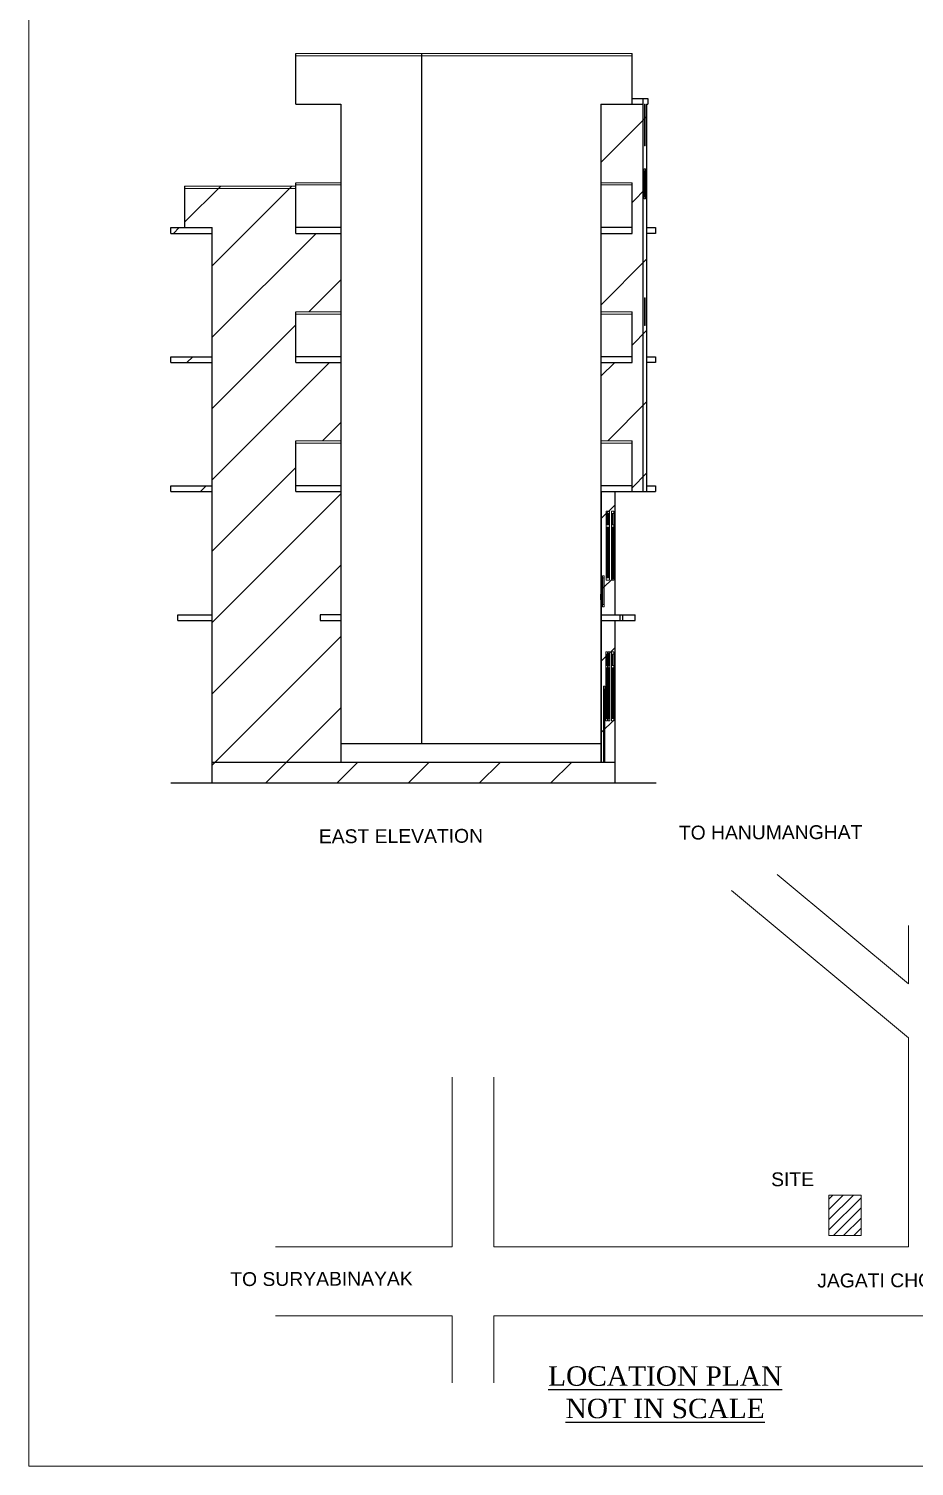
# Model space of a CAD drawing. Header units: inches. Extents: x 4069 to 291496, y -47643 to 12535.
# Drawn here: x 122078 to 122847, y -29056 to -27809 of the extents above; entities that cross this region are included whole.
import ezdxf

# ---------------------------------------------------------------- set-up
doc = ezdxf.new("R2010")
doc.units = ezdxf.units.IN
doc.header["$LTSCALE"] = 5
doc.header["$MEASUREMENT"] = 0
for name, color, linetype, lineweight in [('A-WALL', 7, 'Continuous', 9), ('DOOR', 62, 'Continuous', 0), ('ele1', 21, 'Continuous', 20), ('Railing', 43, 'Continuous', 18), ('win', 5, 'Continuous', 18)]:
    doc.layers.add(name, color=color, linetype=linetype, lineweight=lineweight)
for name, color, linetype in [('column', 4, 'Continuous'), ('TEXT', 6, 'Continuous'), ('WALL', 7, 'Continuous')]:
    doc.layers.add(name, color=color, linetype=linetype)
doc.styles.add('DIMTEXT', font='arial.ttf', dxfattribs={"height": 8})
doc.styles.add('ordinary', font='times.ttf')

msp = doc.modelspace()

# ---------------------------------------------------------------- hatches: boundary and pattern name
at = {"layer": 'WALL', "linetype": 'ByBlock', "ltscale": 5, "true_color": 0xf8991e}
h = msp.add_hatch(dxfattribs=at)
h.set_pattern_fill('ANSI31', color=30, scale=350)
h.set_pattern_definition([(45, (-13531.305, -4278.02), (-30.935922, 30.935922), [])])
h.paths.add_polyline_path([(122310.35487, -27945.39426), (122213.76307, -27945.39426), (122213.76307, -27981.39426), (122201.76307, -27981.39426), (122201.76307, -27986.39426), (122237.76307, -27986.39426), (122237.76307, -28093.39426), (122201.76307, -28093.39426), (122201.76307, -28098.39426), (122237.76307, -28098.39426), (122237.76307, -28205.39426), (122201.76307, -28205.39426), (122201.76307, -28210.39426), (122237.76307, -28210.39426), (122237.76307, -28317.39426), (122207.77093, -28317.39426), (122207.77093, -28322.39426), (122237.76307, -28322.39426), (122237.76307, -28463.39426), (122586.98431, -28463.39426), (122586.98431, -28445.39426), (122349.35487, -28445.39426), (122349.35487, -28322.39426), (122331.35487, -28322.39426), (122331.35487, -28317.39426), (122349.35487, -28317.39426), (122349.35487, -28210.39426), (122310.35487, -28210.39426), (122310.35487, -28166.39426), (122349.35487, -28166.39426), (122349.35487, -28098.39426), (122310.35487, -28098.39426), (122310.35487, -28054.39426), (122349.35487, -28054.39426), (122349.35487, -27986.39426), (122310.35487, -27986.39426)])
h.paths.add_polyline_path([(122615.6995, -27874.39426), (122575.0206, -27874.39426), (122575.0206, -27942.39426), (122602.06005, -27942.39426), (122602.06005, -27986.39426), (122575.0206, -27986.39426), (122575.0206, -28054.39426), (122602.06005, -28054.39426), (122602.06005, -28098.39426), (122575.0206, -28098.39426), (122575.0206, -28166.39426), (122602.06005, -28166.39426), (122602.06005, -28210.39426), (122575.0206, -28210.39426), (122575.0206, -28445.39426), (122586.98431, -28445.39426), (122586.98431, -28322.39426), (122604.6713, -28322.39426), (122604.6713, -28317.39426), (122586.98431, -28317.39426), (122586.98431, -28304.39426), (122575.0206, -28304.39426), (122575.0206, -28299.39426), (122586.98431, -28299.39426), (122586.98431, -28210.39426), (122622.35828, -28210.39426), (122622.35828, -28205.39426), (122614.67249, -28205.39426), (122614.67249, -28098.39426), (122622.35828, -28098.39426), (122622.35828, -28093.39426), (122614.67249, -28093.39426), (122614.67249, -27986.39426), (122622.35828, -27986.39426), (122622.35828, -27981.39426), (122614.67249, -27981.39426), (122614.67249, -27874.39426)])
h = msp.add_hatch(dxfattribs=at)
h.set_pattern_fill('ANSI31', color=30, scale=50)
h.set_pattern_definition([(45, (110141.3113, -24830.2254), (-4.4194174, 4.4194174), [])])
h.paths.add_polyline_path([(122772.93183, -28855.87486), (122800.77212, -28855.87486), (122800.77212, -28820.94189), (122772.93183, -28820.94189)])

# ---------------------------------------------------------------- linework, layer by layer
at = {"layer": 'A-WALL', "ltscale": 5}
for p, q in [((122842.11162, -28637.54014), (122727.90709, -28542.57648)), ((122842.11162, -28684.35993), (122688.4578, -28556.59329)), ((122842.11162, -28637.54014), (122842.11162, -28587.04441)), ((122842.11162, -28865.5975), (122842.11162, -28684.35993)), ((122446.04602, -28865.5975), (122446.04602, -28718.59436)), ((122482.04602, -28865.5975), (122482.04602, -28718.59436)), ((122446.04602, -28865.5975), (122292.74903, -28865.5975)), ((122482.04602, -28865.5975), (122842.11162, -28865.5975)), ((122292.74903, -28925.5975), (122446.04602, -28925.5975)), ((122446.04602, -28983.81393), (122446.04602, -28925.5975)), ((122482.04602, -28925.5975), (123172.14122, -28925.5975)), ((122482.04602, -28983.81393), (122482.04602, -28925.5975))]:
    msp.add_line(p, q, dxfattribs=at)
msp.add_lwpolyline([(122772.93183, -28820.94189), (122800.77212, -28820.94189), (122800.77212, -28855.87486), (122772.93183, -28855.87486)], close=True, dxfattribs=at)
msp.add_circle((122577.45468, -28416.64426), 0.02288, dxfattribs=at)
at = {"layer": 'DOOR', "lineweight": 13}
for p, q in [((122577.22631, -28445.18732), (122577.22631, -28379.39426)), ((122577.22631, -28379.39426), (122577.22631, -28445.39426)), ((122577.22631, -28379.39426), (122578.30059, -28379.39426)), ((122577.30095, -28381.89426), (122577.30095, -28445.39426)), ((122577.30095, -28381.89426), (122578.24088, -28381.89426)), ((122578.24088, -28445.39426), (122578.24088, -28381.89426)), ((122578.30059, -28445.39426), (122578.30059, -28379.39426))]:
    msp.add_line(p, q, dxfattribs=at)
at = {"layer": 'ele1'}
msp.add_lwpolyline([(122078.4853, -26900.77781), (125163.44975, -26900.77781), (125163.44975, -29056.11078), (122078.4853, -29056.11078)], close=True, dxfattribs=at)
msp.add_lwpolyline([(122078.4853, -26900.77781), (125163.44975, -26900.77781), (125163.44975, -29056.11078), (122078.4853, -29056.11078)], close=True, dxfattribs=at)
at = {"layer": 'Railing', "color": 30}
for p, q in [((122310.35487, -27830.39426), (122419.36098, -27830.39426)), ((122310.35487, -27832.39426), (122419.36098, -27832.39426)), ((122419.36098, -27830.39426), (122602.06005, -27830.39426)), ((122419.36098, -27832.39426), (122602.06005, -27832.39426)), ((122213.76307, -27945.39426), (122310.35487, -27945.39426)), ((122213.76307, -27947.39426), (122310.35487, -27947.39426)), ((122310.35487, -27942.39426), (122349.35487, -27942.39426)), ((122310.35487, -27944.39426), (122349.35487, -27944.39426)), ((122575.0206, -27942.39426), (122602.06005, -27942.39426)), ((122575.0206, -27944.39426), (122602.06005, -27944.39426)), ((122310.35487, -28054.39426), (122349.35487, -28054.39426)), ((122310.35487, -28056.39426), (122349.35487, -28056.39426)), ((122575.0206, -28054.39426), (122602.06005, -28054.39426)), ((122575.0206, -28056.39426), (122602.06005, -28056.39426)), ((122310.35487, -28166.39426), (122349.35487, -28166.39426)), ((122310.35487, -28168.39426), (122349.35487, -28168.39426)), ((122575.0206, -28166.39426), (122602.06005, -28166.39426)), ((122575.0206, -28168.39426), (122602.06005, -28168.39426))]:
    msp.add_line(p, q, dxfattribs=at)
at = {"layer": 'WALL', "color": 2, "linetype": 'ByBlock', "ltscale": 5}
for p, q in [((122310.35487, -27869.39426), (122310.35487, -27830.39426)), ((122419.36098, -27830.39426), (122419.36098, -28429.39426)), ((122602.06005, -27869.39426), (122602.06005, -27830.39426)), ((122310.35487, -27874.39426), (122310.35487, -27869.39426)), ((122310.35487, -27874.39426), (122349.35487, -27874.39426)), ((122349.35487, -27874.39426), (122349.35487, -28445.39426)), ((122575.0206, -27874.39426), (122611.66516, -27874.39426)), ((122575.0206, -27874.39426), (122575.0206, -28445.39426)), ((122575.0206, -27874.39426), (122602.06005, -27874.39426)), ((122602.06005, -27869.39426), (122615.6995, -27869.39426)), ((122602.06005, -27874.39426), (122602.06005, -27869.39426)), ((122611.66516, -28210.39426), (122611.66516, -27869.39426)), ((122614.67249, -27874.39426), (122614.67249, -28210.39426)), ((122614.67249, -27874.39426), (122615.6995, -27874.39426)), ((122615.6995, -27869.39426), (122615.6995, -27874.39426)), ((122213.76307, -27945.39426), (122213.76307, -27981.39426)), ((122310.35487, -27981.39426), (122310.35487, -27942.39426)), ((122602.06005, -27981.39426), (122602.06005, -27942.39426)), ((122201.76307, -27981.39426), (122237.76307, -27981.39426)), ((122201.76307, -27986.39426), (122201.76307, -27981.39426)), ((122201.76307, -27986.39426), (122237.76307, -27986.39426)), ((122237.76307, -28463.39426), (122237.76307, -27981.39426)), ((122349.35487, -27981.39426), (122310.35487, -27981.39426)), ((122310.35487, -27986.39426), (122310.35487, -27981.39426)), ((122310.35487, -27986.39426), (122349.35487, -27986.39426)), ((122602.06005, -27981.39426), (122575.0206, -27981.39426)), ((122575.0206, -27986.39426), (122602.06005, -27986.39426)), ((122602.06005, -27986.39426), (122602.06005, -27981.39426)), ((122614.67249, -27981.39426), (122622.35828, -27981.39426)), ((122622.35828, -27986.39426), (122614.67249, -27986.39426)), ((122622.35828, -27981.39426), (122622.35828, -27986.39426)), ((122310.35487, -28093.39426), (122310.35487, -28054.39426)), ((122602.06005, -28093.39426), (122602.06005, -28054.39426)), ((122201.76307, -28093.39426), (122237.76307, -28093.39426)), ((122201.76307, -28098.39426), (122201.76307, -28093.39426)), ((122201.76307, -28098.39426), (122237.76307, -28098.39426)), ((122349.35487, -28093.39426), (122310.35487, -28093.39426)), ((122310.35487, -28098.39426), (122310.35487, -28093.39426)), ((122310.35487, -28098.39426), (122349.35487, -28098.39426)), ((122602.06005, -28093.39426), (122575.0206, -28093.39426)), ((122575.0206, -28098.39426), (122602.06005, -28098.39426)), ((122602.06005, -28098.39426), (122602.06005, -28093.39426)), ((122614.67249, -28093.39426), (122622.35828, -28093.39426)), ((122622.35828, -28098.39426), (122614.67249, -28098.39426)), ((122622.35828, -28093.39426), (122622.35828, -28098.39426)), ((122310.35487, -28205.39426), (122310.35487, -28166.39426)), ((122602.06005, -28205.39426), (122602.06005, -28166.39426)), ((122201.76307, -28205.39426), (122237.76307, -28205.39426)), ((122201.76307, -28210.39426), (122201.76307, -28205.39426)), ((122201.76307, -28210.39426), (122237.76307, -28210.39426)), ((122349.35487, -28205.39426), (122310.35487, -28205.39426)), ((122310.35487, -28210.39426), (122310.35487, -28205.39426)), ((122310.35487, -28210.39426), (122349.35487, -28210.39426)), ((122602.06005, -28205.39426), (122575.0206, -28205.39426)), ((122575.0206, -28210.39426), (122602.06005, -28210.39426)), ((122575.67458, -28210.39426), (122622.35828, -28210.39426)), ((122575.67458, -28299.39426), (122575.67458, -28210.39426)), ((122575.67458, -28295.3693), (122575.67458, -28210.39426)), ((122586.98431, -28210.39426), (122586.98431, -28317.39426)), ((122602.06005, -28210.39426), (122602.06005, -28205.39426)), ((122614.67249, -28205.39426), (122622.35828, -28205.39426)), ((122622.35828, -28205.39426), (122622.35828, -28210.39426)), ((122575.0206, -28304.39426), (122575.0206, -28299.39426)), ((122575.67458, -28317.39426), (122575.67458, -28295.3693)), ((122575.67458, -28445.39426), (122575.67458, -28304.39426)), ((122586.98431, -28304.39426), (122586.98431, -28317.39426)), ((122207.77093, -28317.39426), (122237.76307, -28317.39426)), ((122207.77093, -28322.39426), (122207.77093, -28317.39426)), ((122207.77093, -28322.39426), (122237.76307, -28322.39426)), ((122331.35487, -28317.39426), (122331.35487, -28322.39426)), ((122349.35487, -28317.39426), (122331.35487, -28317.39426)), ((122331.35487, -28322.39426), (122349.35487, -28322.39426)), ((122575.67458, -28317.39426), (122604.6713, -28317.39426)), ((122575.67458, -28322.39426), (122604.6713, -28322.39426)), ((122586.98431, -28322.39426), (122586.98431, -28445.39426)), ((122591.38133, -28317.39426), (122591.38133, -28322.39426)), ((122593.66987, -28317.39426), (122593.66987, -28322.39426)), ((122604.6713, -28322.39426), (122604.6713, -28317.39426)), ((122575.0206, -28429.39426), (122349.35487, -28429.39426)), ((122586.98431, -28445.39426), (122237.76307, -28445.39426)), ((122586.98431, -28445.39426), (122586.98431, -28463.39426)), ((122622.98431, -28463.39426), (122201.76307, -28463.39426))]:
    msp.add_line(p, q, dxfattribs=at)
at = {"layer": 'win'}
for p, q in [((122612.88534, -27874.39426), (122612.88534, -27910.39426)), ((122612.88534, -27874.39426), (122613.45188, -27874.39426)), ((122612.9258, -27876.39426), (122612.9258, -27908.39426)), ((122612.9258, -27876.39426), (122613.41141, -27876.39426)), ((122613.16861, -27876.39426), (122613.16861, -27908.39426)), ((122613.41141, -27876.39426), (122613.41141, -27908.39426)), ((122613.45188, -27874.39426), (122613.45188, -27910.39426)), ((122613.45188, -27910.39426), (122612.88534, -27910.39426)), ((122613.41141, -27908.39426), (122612.9258, -27908.39426)), ((122612.7208, -27930.39426), (122612.7208, -27956.39426)), ((122612.7208, -27930.39426), (122613.61603, -27930.39426)), ((122612.78051, -27932.39426), (122612.78051, -27954.39426)), ((122612.78051, -27932.39426), (122613.55632, -27932.39426)), ((122613.16841, -27932.39426), (122613.16841, -27954.39426)), ((122613.55632, -27932.39426), (122613.55632, -27954.39426)), ((122613.61603, -27930.39426), (122613.61603, -27956.39426)), ((122613.61603, -27956.39426), (122612.7208, -27956.39426)), ((122613.55632, -27954.39426), (122612.78051, -27954.39426)), ((122612.85549, -28042.39426), (122612.85549, -28066.39426)), ((122612.85549, -28042.39426), (122613.48215, -28042.39426)), ((122612.9152, -28044.39426), (122612.9152, -28064.39426)), ((122612.9152, -28044.39426), (122613.42245, -28044.39426)), ((122613.16882, -28044.39426), (122613.16882, -28064.39426)), ((122613.42245, -28044.39426), (122613.42245, -28064.39426)), ((122613.48215, -28042.39426), (122613.48215, -28066.39426)), ((122613.48215, -28066.39426), (122612.85549, -28066.39426)), ((122613.42245, -28064.39426), (122612.9152, -28064.39426)), ((122579.56883, -28227.39426), (122582.43356, -28227.39426)), ((122579.56883, -28287.39426), (122579.56883, -28227.39426)), ((122579.62854, -28229.39426), (122580.51422, -28229.39426)), ((122579.62854, -28239.39426), (122579.62854, -28229.39426)), ((122580.51422, -28229.39426), (122580.51422, -28239.39426)), ((122580.57392, -28229.39426), (122581.42847, -28229.39426)), ((122580.57392, -28229.39426), (122580.57392, -28239.39426)), ((122581.42847, -28229.39426), (122581.42847, -28239.39426)), ((122581.48818, -28229.39426), (122582.37385, -28229.39426)), ((122581.48818, -28229.39426), (122581.48818, -28239.39426)), ((122582.37385, -28239.39426), (122582.37385, -28229.39426)), ((122582.43356, -28287.39426), (122582.43356, -28227.39426)), ((122584.13092, -28227.39426), (122586.27947, -28227.39426)), ((122584.13092, -28287.39426), (122584.13092, -28227.39426)), ((122584.19063, -28229.39426), (122585.17582, -28229.39426)), ((122584.19063, -28239.39426), (122584.19063, -28229.39426)), ((122585.17582, -28239.39426), (122585.17582, -28229.39426)), ((122585.23553, -28229.39426), (122586.21976, -28229.39426)), ((122585.23553, -28239.39426), (122585.23553, -28229.39426)), ((122586.21976, -28239.39426), (122586.21976, -28229.39426)), ((122586.27947, -28287.39426), (122586.27947, -28227.39426)), ((122579.62854, -28239.39426), (122580.51422, -28239.39426)), ((122579.62854, -28241.39426), (122580.148, -28241.39426)), ((122579.62854, -28285.39426), (122579.62854, -28241.39426)), ((122580.148, -28241.39426), (122580.148, -28285.39426)), ((122580.20771, -28241.39426), (122580.69732, -28241.39426)), ((122580.20771, -28241.39426), (122580.20771, -28285.39426)), ((122580.57392, -28239.39426), (122581.42847, -28239.39426)), ((122580.69732, -28241.39426), (122580.69732, -28285.39426)), ((122580.75703, -28241.39426), (122581.24536, -28241.39426)), ((122580.75703, -28241.39426), (122580.75703, -28285.39426)), ((122581.24536, -28241.39426), (122581.24536, -28285.39426)), ((122581.30507, -28241.39426), (122581.79468, -28241.39426)), ((122581.30507, -28241.39426), (122581.30507, -28285.39426)), ((122581.48818, -28239.39426), (122582.37385, -28239.39426)), ((122581.79468, -28241.39426), (122581.79468, -28285.39426)), ((122581.85439, -28241.39426), (122582.37385, -28241.39426)), ((122581.85439, -28241.39426), (122581.85439, -28285.39426)), ((122582.37385, -28285.39426), (122582.37385, -28241.39426)), ((122584.19063, -28239.39426), (122585.17582, -28239.39426)), ((122584.19063, -28241.39426), (122584.69816, -28241.39426)), ((122584.19063, -28285.39426), (122584.19063, -28241.39426)), ((122584.69816, -28241.39426), (122584.69816, -28285.39426)), ((122584.75786, -28241.39426), (122585.65253, -28241.39426)), ((122584.75786, -28241.39426), (122584.75786, -28285.39426)), ((122585.23553, -28239.39426), (122586.21976, -28239.39426)), ((122585.65253, -28241.39426), (122585.65253, -28285.39426)), ((122585.71224, -28241.39426), (122586.21976, -28241.39426)), ((122585.71224, -28241.39426), (122585.71224, -28285.39426)), ((122586.21976, -28285.39426), (122586.21976, -28241.39426)), ((122577.85256, -28283.39426), (122576.50972, -28283.39426)), ((122576.50972, -28283.39426), (122576.50972, -28310.39426)), ((122577.79286, -28285.39426), (122576.56943, -28285.39426)), ((122576.56943, -28285.39426), (122576.56943, -28308.39426)), ((122577.79286, -28308.39426), (122577.79286, -28285.39426)), ((122577.85256, -28310.39426), (122577.85256, -28283.39426)), ((122579.56883, -28287.39426), (122582.43356, -28287.39426)), ((122579.62854, -28285.39426), (122580.148, -28285.39426)), ((122580.20771, -28285.39426), (122580.69732, -28285.39426)), ((122580.75703, -28285.39426), (122581.24536, -28285.39426)), ((122581.30507, -28285.39426), (122581.79468, -28285.39426)), ((122581.85439, -28285.39426), (122582.37385, -28285.39426)), ((122584.13092, -28287.39426), (122586.27947, -28287.39426)), ((122584.19063, -28285.39426), (122584.69816, -28285.39426)), ((122584.75786, -28285.39426), (122585.65253, -28285.39426)), ((122585.71224, -28285.39426), (122586.21976, -28285.39426)), ((122577.85256, -28310.39426), (122576.50972, -28310.39426)), ((122577.79286, -28308.39426), (122576.56943, -28308.39426)), ((122579.28534, -28349.39426), (122580.71771, -28349.39426)), ((122579.28534, -28409.39426), (122579.28534, -28349.39426)), ((122580.71771, -28409.39426), (122580.71771, -28349.39426)), ((122581.28469, -28349.39426), (122582.71705, -28349.39426)), ((122581.28469, -28409.39426), (122581.28469, -28349.39426)), ((122582.71705, -28409.39426), (122582.71705, -28349.39426)), ((122584.13092, -28349.39426), (122586.27947, -28349.39426)), ((122584.13092, -28409.39426), (122584.13092, -28349.39426)), ((122586.27947, -28409.39426), (122586.27947, -28349.39426)), ((122579.34505, -28351.39426), (122579.97199, -28351.39426)), ((122579.34505, -28361.39426), (122579.34505, -28351.39426)), ((122579.34505, -28361.39426), (122579.97199, -28361.39426)), ((122579.97199, -28361.39426), (122579.97199, -28351.39426)), ((122580.0317, -28351.39426), (122580.658, -28351.39426)), ((122580.0317, -28361.39426), (122580.0317, -28351.39426)), ((122580.0317, -28361.39426), (122580.658, -28361.39426)), ((122580.658, -28361.39426), (122580.658, -28351.39426)), ((122581.34439, -28351.39426), (122581.9707, -28351.39426)), ((122581.34439, -28361.39426), (122581.34439, -28351.39426)), ((122581.34439, -28361.39426), (122581.9707, -28361.39426)), ((122581.9707, -28361.39426), (122581.9707, -28351.39426)), ((122582.0304, -28351.39426), (122582.65734, -28351.39426)), ((122582.0304, -28361.39426), (122582.0304, -28351.39426)), ((122582.0304, -28361.39426), (122582.65734, -28361.39426)), ((122582.65734, -28361.39426), (122582.65734, -28351.39426)), ((122584.19063, -28351.39426), (122585.17582, -28351.39426)), ((122584.19063, -28361.39426), (122584.19063, -28351.39426)), ((122584.19063, -28361.39426), (122585.17582, -28361.39426)), ((122585.17582, -28361.39426), (122585.17582, -28351.39426)), ((122585.23553, -28351.39426), (122586.21976, -28351.39426)), ((122585.23553, -28361.39426), (122585.23553, -28351.39426)), ((122585.23553, -28361.39426), (122586.21976, -28361.39426)), ((122586.21976, -28361.39426), (122586.21976, -28351.39426)), ((122579.34505, -28407.39426), (122579.34505, -28363.39426)), ((122579.34505, -28363.39426), (122579.97199, -28363.39426)), ((122579.97199, -28363.39426), (122579.97199, -28407.39426)), ((122580.0317, -28363.39426), (122580.658, -28363.39426)), ((122580.0317, -28363.39426), (122580.0317, -28407.39426)), ((122580.658, -28407.39426), (122580.658, -28363.39426)), ((122581.34439, -28407.39426), (122581.34439, -28363.39426)), ((122581.34439, -28363.39426), (122581.9707, -28363.39426)), ((122581.9707, -28363.39426), (122581.9707, -28407.39426)), ((122582.0304, -28363.39426), (122582.65734, -28363.39426)), ((122582.0304, -28363.39426), (122582.0304, -28407.39426)), ((122582.65734, -28407.39426), (122582.65734, -28363.39426)), ((122584.19063, -28363.39426), (122584.69816, -28363.39426)), ((122584.19063, -28407.39426), (122584.19063, -28363.39426)), ((122584.69816, -28363.39426), (122584.69816, -28407.39426)), ((122584.75786, -28363.39426), (122585.65253, -28363.39426)), ((122584.75786, -28363.39426), (122584.75786, -28407.39426)), ((122585.65253, -28363.39426), (122585.65253, -28407.39426)), ((122585.71224, -28363.39426), (122586.21976, -28363.39426)), ((122585.71224, -28363.39426), (122585.71224, -28407.39426)), ((122586.21976, -28407.39426), (122586.21976, -28363.39426)), ((122579.28534, -28409.39426), (122580.71771, -28409.39426)), ((122579.34505, -28407.39426), (122579.97199, -28407.39426)), ((122580.0317, -28407.39426), (122580.658, -28407.39426)), ((122581.28469, -28409.39426), (122582.71705, -28409.39426)), ((122581.34439, -28407.39426), (122581.9707, -28407.39426)), ((122582.0304, -28407.39426), (122582.65734, -28407.39426)), ((122584.13092, -28409.39426), (122586.27947, -28409.39426)), ((122584.19063, -28407.39426), (122584.69816, -28407.39426)), ((122584.75786, -28407.39426), (122585.65253, -28407.39426)), ((122585.71224, -28407.39426), (122586.21976, -28407.39426))]:
    msp.add_line(p, q, dxfattribs=at)

# ---------------------------------------------------------------- texts
at = {"layer": 'column', "color": 0, "char_height": 12, "width": 216.2724828, "attachment_point": 2, "rotation": 0.20565602, "style": 'DIMTEXT'}
for s, insert in [('TO HANUMANGHAT', (122722.28143, -28500.07578)), ('EAST ELEVATION', (122401.46952, -28503.32019)), ('SITE', (122741.37564, -28801.06967)), ('TO SURYABINAYAK', (122332.534, -28887.49906)), ('JAGATI CHOWK', (122826.56373, -28888.79782))]:
    msp.add_mtext(s, dxfattribs=dict(at, insert=insert))
at = {"layer": 'TEXT', "insert": (122630.79931, -29014.64123), "char_height": 16.875, "attachment_point": 8, "rotation": 359.99961192, "style": 'ordinary'}
msp.add_mtext_dynamic_manual_height_columns('{\\LLOCATION PLAN\\PNOT IN SCALE}', width=232.0869559, gutter_width=1720.71691, heights=[0], dxfattribs=at)

doc.saveas('drawing.dxf')
